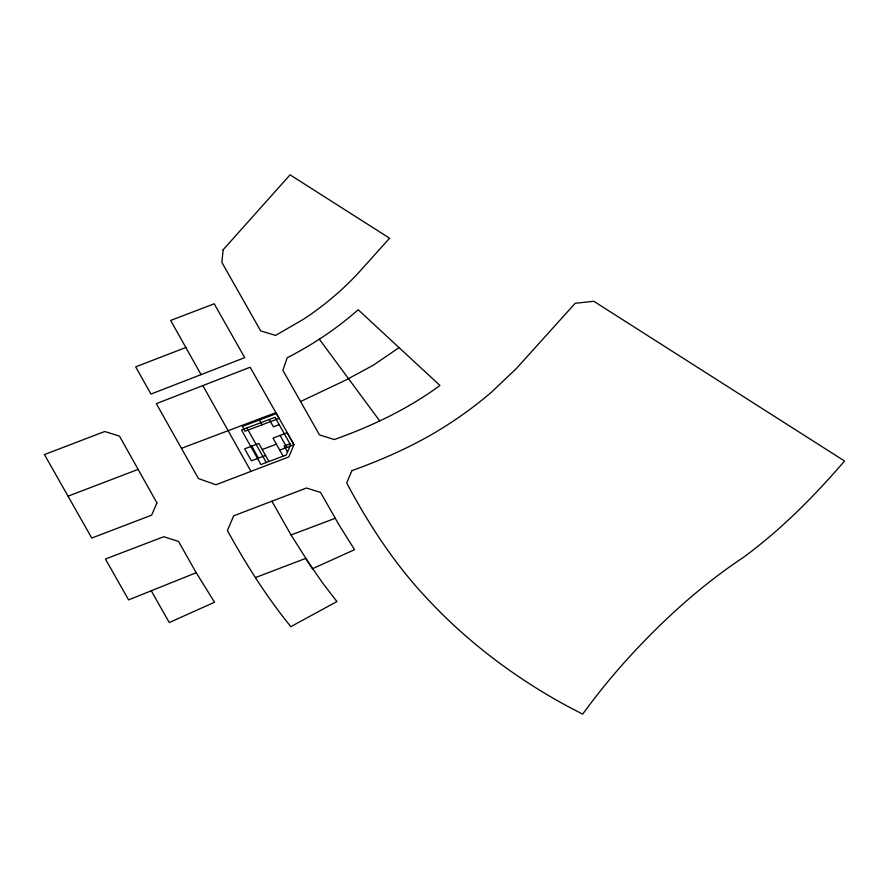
<?xml version="1.0" encoding="UTF-8"?>
<svg xmlns="http://www.w3.org/2000/svg" width="889" height="889" viewBox="0 0 889 889"><rect width="100%" height="100%" fill="white"/><g stroke="black" fill="none" stroke-linecap="round" stroke-linejoin="round"><path stroke-width="1.33" d="M399.061 347.621L358.178 309.728C336.709 328.719 312.661 344.699 287.18 357.778L282.88 370.324L319.473 434.888L334.275 439.544C371.658 426.253 407.907 409.051 439.944 385.47L399.061 347.621L373.38 365.146L346.221 379.881L300.571 401.528M196.202 572.727L128.594 599.886L105.435 559.014L163.732 536.734L178.5 541.39L196.202 572.727L214.549 602.231L169.254 622.533L151.263 590.785M201.058 374.625L244.719 357.645L214.193 303.794L170.666 320.44L201.058 374.625L150.963 394.071L135.673 366.857L185.845 347.499M68.031 496.184L138.128 469.392M250.954 471.37L215.971 484.749L198.458 478.582L156.331 403.639L250.153 367.235L294.015 444.633L288.814 456.902L250.954 471.37L202.848 385.593M255.399 577.606L305.594 558.425L323.229 583.795L336.92 601.553L290.847 626.656C266.567 596.808 245.964 564.182 227.395 530.544L233.696 515.82L306.416 488.028L320.585 492.439L339.265 525.299L354.544 549.669L312.472 568.749L291.047 534.956L335.264 518.287M181.456 448.323L275.868 412.64M279.179 424.62L273.379 426.809L269.278 419.497M262.233 449.523L276.412 444.167M289.936 443.8L284.136 445.989L287.525 452.034M265.567 455.446L251.387 460.802L244.664 448.823L258.843 443.467L268.956 461.513M279.735 450.09L293.903 444.733L287.18 432.743L273.012 438.099L283.135 456.157M319.318 339.176L379.759 420.975M291.336 535.445L271.901 501.229M280.102 435.421L286.825 447.411M259.399 420.008L262.088 424.798M246.898 427.953L266.278 462.524M251.754 446.145L258.477 458.124M223.083 249.842L221.906 262.477L260.666 330.897L275.623 335.386L303.393 319.307A312.628 261.299 3.6 0 0 328.586 300.838L336.453 294.226A334.72 279.768 3.6 0 0 358.334 272.99L389.582 238.219L290.081 174.844L223.083 249.842M290.547 444.9L286.28 454.957L260.899 464.558L241.519 429.987L275.079 417.297L290.547 444.9M351.911 470.648L346.699 482.927C368.746 524.443 394.66 564.171 427.009 598.441A564.059 471.448 3.6 0 0 451.334 622.922C479.293 649.181 510.153 672.317 542.957 692.187A527.21 440.644 3.6 0 0 566.493 705.688L582.662 714.156L589.607 704.777A815.824 681.874 3.6 0 1 623.022 663.95C658.849 623.845 698.687 587.073 743.537 557.292C781.131 529.611 814.157 496.329 844.55 461.013L593.785 301.282L575.183 303.293L516.453 368.446L491.85 391.827A417.608 349.033 3.6 0 1 445.433 426.164C416.23 444.789 384.426 458.891 351.911 470.648M156.909 502.874L151.652 515.153L91.756 538.045L44.45 454.568L104.746 431.498L119.493 436.132L156.909 502.874M276.401 413.574L242.386 426.431L245.075 431.232L279.09 418.375L276.401 413.574"/></g></svg>
